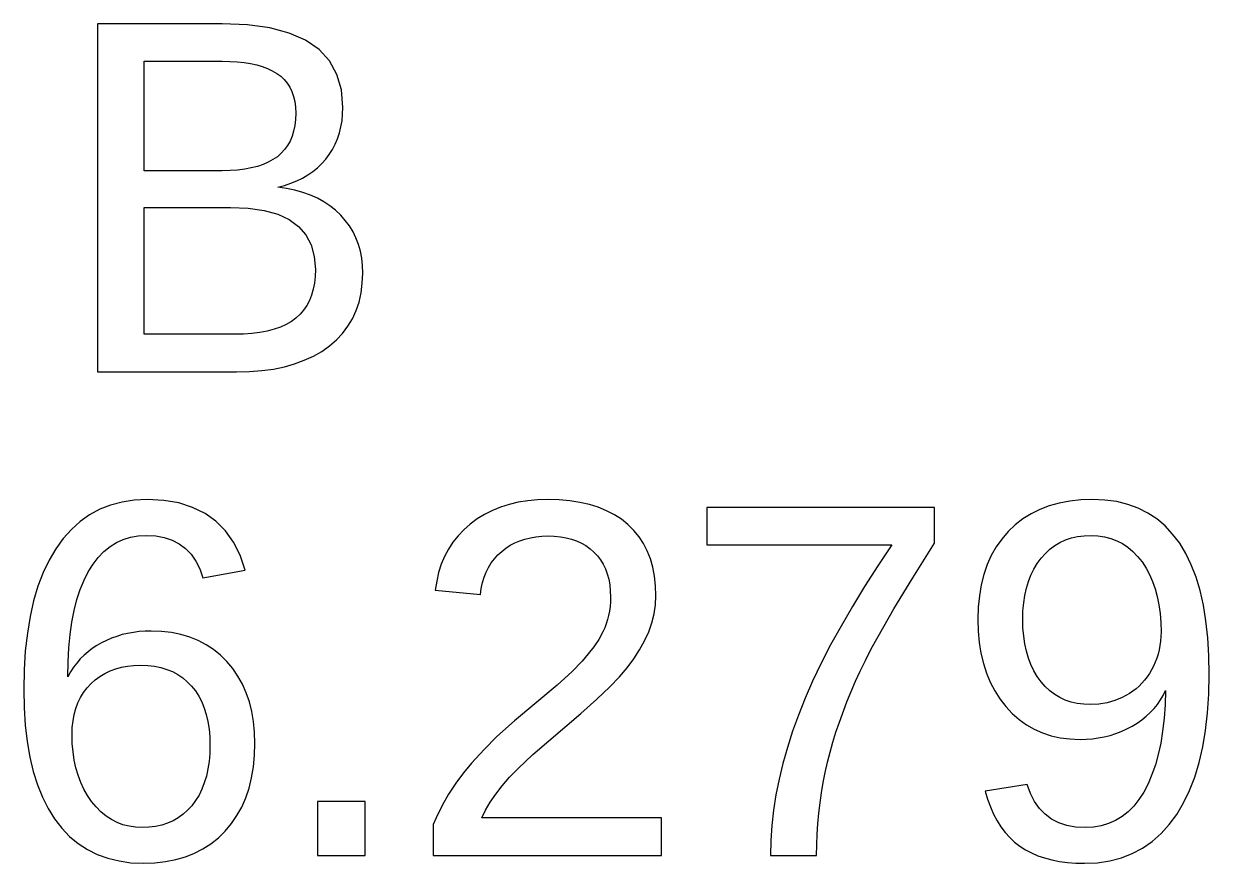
# Model space of a CAD drawing. Header units: metres. Extents: x -61 to 817, y 39 to 684.
# Drawn here: x 323.12 to 332.92, y 119.43 to 126.38 of the extents above; entities that cross this region are included whole.
import ezdxf

# ---------------------------------------------------------------- set-up
doc = ezdxf.new("R2010")
doc.units = ezdxf.units.M

msp = doc.modelspace()

# ---------------------------------------------------------------- linework, layer by layer
for p, q in [((324.756, 126.375), (323.724, 126.375)), ((323.724, 126.375), (323.724, 123.495)), ((324.966, 126.367), (324.756, 126.375)), ((325.151, 126.341), (324.966, 126.367)), ((325.311, 126.298), (325.151, 126.341)), ((325.447, 126.238), (325.311, 126.298)), ((325.558, 126.161), (325.447, 126.238)), ((325.644, 126.067), (325.558, 126.161)), ((324.112, 125.159), (324.112, 126.064)), ((324.112, 126.064), (324.756, 126.064)), ((324.756, 126.064), (324.82, 126.063)), ((324.82, 126.063), (324.881, 126.06)), ((324.881, 126.06), (324.938, 126.053)), ((324.938, 126.053), (324.991, 126.045)), ((324.991, 126.045), (325.042, 126.034)), ((325.042, 126.034), (325.088, 126.02)), ((325.088, 126.02), (325.132, 126.004)), ((325.706, 125.956), (325.644, 126.067)), ((325.132, 126.004), (325.171, 125.985)), ((325.171, 125.985), (325.208, 125.964)), ((325.208, 125.964), (325.241, 125.941)), ((325.241, 125.941), (325.27, 125.914)), ((325.743, 125.827), (325.706, 125.956)), ((325.27, 125.914), (325.295, 125.884)), ((325.295, 125.884), (325.316, 125.85)), ((325.316, 125.85), (325.334, 125.814)), ((325.755, 125.681), (325.743, 125.827)), ((325.334, 125.814), (325.347, 125.774)), ((325.347, 125.774), (325.357, 125.731)), ((325.357, 125.731), (325.363, 125.684)), ((325.363, 125.684), (325.365, 125.634)), ((325.365, 125.634), (325.363, 125.582)), ((325.753, 125.626), (325.755, 125.681)), ((325.357, 125.533), (325.348, 125.487)), ((325.363, 125.582), (325.357, 125.533)), ((325.739, 125.521), (325.748, 125.573)), ((325.748, 125.573), (325.753, 125.626)), ((325.335, 125.444), (325.318, 125.404)), ((325.348, 125.487), (325.335, 125.444)), ((325.711, 125.424), (325.727, 125.472)), ((325.727, 125.472), (325.739, 125.521)), ((325.273, 125.334), (325.245, 125.303)), ((325.297, 125.367), (325.273, 125.334)), ((325.318, 125.404), (325.297, 125.367)), ((325.643, 125.294), (325.67, 125.335)), ((325.67, 125.335), (325.692, 125.379)), ((325.692, 125.379), (325.711, 125.424)), ((325.177, 125.251), (325.138, 125.23)), ((325.213, 125.275), (325.177, 125.251)), ((325.245, 125.303), (325.213, 125.275)), ((325.581, 125.218), (325.614, 125.254)), ((325.614, 125.254), (325.643, 125.294)), ((324.756, 125.159), (324.112, 125.159)), ((324.822, 125.161), (324.756, 125.159)), ((324.884, 125.165), (324.822, 125.161)), ((324.943, 125.172), (324.884, 125.165)), ((324.997, 125.182), (324.943, 125.172)), ((325.048, 125.195), (324.997, 125.182)), ((325.095, 125.211), (325.048, 125.195)), ((325.138, 125.23), (325.095, 125.211)), ((325.466, 125.124), (325.507, 125.152)), ((325.507, 125.152), (325.545, 125.184)), ((325.545, 125.184), (325.581, 125.218)), ((325.272, 125.038), (325.324, 125.055)), ((325.324, 125.055), (325.374, 125.075)), ((325.374, 125.075), (325.421, 125.098)), ((325.421, 125.098), (325.466, 125.124)), ((325.216, 125.023), (325.272, 125.038)), ((325.289, 125.013), (325.216, 125.023)), ((325.358, 124.998), (325.289, 125.013)), ((325.424, 124.979), (325.358, 124.998)), ((325.486, 124.957), (325.424, 124.979)), ((325.544, 124.932), (325.486, 124.957)), ((324.112, 123.806), (324.112, 124.856)), ((324.112, 124.856), (324.826, 124.856)), ((324.826, 124.856), (324.973, 124.85)), ((324.973, 124.85), (325.103, 124.831)), ((325.598, 124.902), (325.544, 124.932)), ((325.648, 124.869), (325.598, 124.902)), ((325.694, 124.832), (325.648, 124.869)), ((325.103, 124.831), (325.216, 124.799)), ((325.216, 124.799), (325.311, 124.755)), ((325.311, 124.755), (325.389, 124.698)), ((325.737, 124.791), (325.694, 124.832)), ((325.775, 124.748), (325.737, 124.791)), ((325.809, 124.702), (325.775, 124.748)), ((325.389, 124.698), (325.45, 124.628)), ((325.839, 124.654), (325.809, 124.702)), ((325.863, 124.603), (325.839, 124.654)), ((325.45, 124.628), (325.493, 124.545)), ((325.884, 124.549), (325.863, 124.603)), ((325.9, 124.494), (325.884, 124.549)), ((325.493, 124.545), (325.519, 124.45)), ((325.911, 124.435), (325.9, 124.494)), ((325.519, 124.45), (325.528, 124.341)), ((325.918, 124.375), (325.911, 124.435)), ((325.92, 124.311), (325.918, 124.375)), ((325.526, 124.284), (325.52, 124.23)), ((325.528, 124.341), (325.526, 124.284)), ((325.916, 124.228), (325.92, 124.311)), ((325.51, 124.179), (325.496, 124.131)), ((325.52, 124.23), (325.51, 124.179)), ((325.906, 124.148), (325.916, 124.228)), ((325.478, 124.086), (325.456, 124.045)), ((325.496, 124.131), (325.478, 124.086)), ((325.865, 124.002), (325.889, 124.073)), ((325.889, 124.073), (325.906, 124.148)), ((325.401, 123.972), (325.367, 123.94)), ((325.43, 124.007), (325.401, 123.972)), ((325.456, 124.045), (325.43, 124.007)), ((325.835, 123.935), (325.865, 124.002)), ((325.239, 123.866), (325.187, 123.848)), ((325.286, 123.888), (325.239, 123.866)), ((325.329, 123.912), (325.286, 123.888)), ((325.367, 123.94), (325.329, 123.912)), ((325.753, 123.814), (325.797, 123.873)), ((325.797, 123.873), (325.835, 123.935)), ((324.856, 123.806), (324.112, 123.806)), ((324.932, 123.808), (324.856, 123.806)), ((325.002, 123.813), (324.932, 123.808)), ((325.069, 123.821), (325.002, 123.813)), ((325.13, 123.833), (325.069, 123.821)), ((325.187, 123.848), (325.13, 123.833)), ((325.702, 123.76), (325.753, 123.814)), ((325.58, 123.665), (325.644, 123.71)), ((325.644, 123.71), (325.702, 123.76)), ((325.356, 123.562), (325.436, 123.591)), ((325.436, 123.591), (325.511, 123.626)), ((325.511, 123.626), (325.58, 123.665)), ((323.724, 123.495), (324.876, 123.495)), ((324.876, 123.495), (324.983, 123.498)), ((324.983, 123.498), (325.084, 123.506)), ((325.084, 123.506), (325.18, 123.519)), ((325.18, 123.519), (325.271, 123.538)), ((325.271, 123.538), (325.356, 123.562)), ((323.834, 122.394), (323.744, 122.359)), ((323.929, 122.419), (323.834, 122.394)), ((324.029, 122.434), (323.929, 122.419)), ((324.135, 122.439), (324.029, 122.434)), ((324.273, 122.432), (324.135, 122.439)), ((324.399, 122.411), (324.273, 122.432)), ((324.512, 122.375), (324.399, 122.411)), ((327.131, 122.399), (327.059, 122.377)), ((327.206, 122.417), (327.131, 122.399)), ((327.284, 122.429), (327.206, 122.417)), ((327.366, 122.437), (327.284, 122.429)), ((327.451, 122.439), (327.366, 122.437)), ((327.544, 122.437), (327.451, 122.439)), ((327.633, 122.429), (327.544, 122.437)), ((327.716, 122.416), (327.633, 122.429)), ((327.795, 122.399), (327.716, 122.416)), ((327.868, 122.376), (327.795, 122.399)), ((331.68, 122.41), (331.598, 122.387)), ((331.768, 122.426), (331.68, 122.41)), ((331.86, 122.436), (331.768, 122.426)), ((331.957, 122.439), (331.86, 122.436)), ((332.059, 122.435), (331.957, 122.439)), ((332.156, 122.422), (332.059, 122.435)), ((332.248, 122.399), (332.156, 122.422)), ((332.333, 122.368), (332.248, 122.399)), ((323.66, 122.314), (323.582, 122.259)), ((323.744, 122.359), (323.66, 122.314)), ((324.615, 122.324), (324.512, 122.375)), ((324.705, 122.26), (324.615, 122.324)), ((326.927, 122.317), (326.866, 122.279)), ((326.992, 122.349), (326.927, 122.317)), ((327.059, 122.377), (326.992, 122.349)), ((327.937, 122.347), (327.868, 122.376)), ((328.001, 122.314), (327.937, 122.347)), ((328.059, 122.276), (328.001, 122.314)), ((330.65, 122.375), (328.766, 122.375)), ((328.766, 122.375), (328.766, 122.064)), ((330.65, 122.078), (330.65, 122.375)), ((331.448, 122.322), (331.38, 122.279)), ((331.52, 122.358), (331.448, 122.322)), ((331.598, 122.387), (331.52, 122.358)), ((332.413, 122.328), (332.333, 122.368)), ((332.488, 122.279), (332.413, 122.328)), ((323.582, 122.259), (323.509, 122.193)), ((324.783, 122.18), (324.705, 122.26)), ((326.809, 122.236), (326.756, 122.19)), ((326.866, 122.279), (326.809, 122.236)), ((328.113, 122.232), (328.059, 122.276)), ((328.162, 122.184), (328.113, 122.232)), ((331.317, 122.23), (331.259, 122.174)), ((331.38, 122.279), (331.317, 122.23)), ((332.556, 122.221), (332.488, 122.279)), ((332.619, 122.154), (332.556, 122.221)), ((323.442, 122.118), (323.38, 122.032)), ((323.509, 122.193), (323.442, 122.118)), ((323.882, 122.083), (323.939, 122.109)), ((323.939, 122.109), (323.999, 122.128)), ((323.999, 122.128), (324.063, 122.139)), ((324.063, 122.139), (324.13, 122.142)), ((324.13, 122.142), (324.207, 122.138)), ((324.207, 122.138), (324.278, 122.125)), ((324.278, 122.125), (324.343, 122.104)), ((324.343, 122.104), (324.401, 122.074)), ((324.85, 122.087), (324.783, 122.18)), ((326.708, 122.139), (326.666, 122.086)), ((326.756, 122.19), (326.708, 122.139)), ((327.178, 122.082), (327.219, 122.099)), ((327.219, 122.099), (327.261, 122.113)), ((327.261, 122.113), (327.306, 122.124)), ((327.306, 122.124), (327.352, 122.132)), ((327.352, 122.132), (327.401, 122.137)), ((327.401, 122.137), (327.451, 122.138)), ((327.451, 122.138), (327.504, 122.137)), ((327.504, 122.137), (327.554, 122.132)), ((327.554, 122.132), (327.602, 122.124)), ((327.602, 122.124), (327.647, 122.112)), ((327.647, 122.112), (327.689, 122.097)), ((328.205, 122.132), (328.162, 122.184)), ((328.242, 122.075), (328.205, 122.132)), ((331.206, 122.113), (331.159, 122.047)), ((331.259, 122.174), (331.206, 122.113)), ((331.687, 122.084), (331.733, 122.105)), ((331.733, 122.105), (331.781, 122.122)), ((331.781, 122.122), (331.833, 122.133)), ((331.833, 122.133), (331.887, 122.14)), ((331.887, 122.14), (331.944, 122.142)), ((331.944, 122.142), (332.001, 122.14)), ((332.001, 122.14), (332.056, 122.132)), ((332.056, 122.132), (332.108, 122.118)), ((332.108, 122.118), (332.158, 122.099)), ((332.158, 122.099), (332.205, 122.075)), ((332.677, 122.078), (332.619, 122.154)), ((323.38, 122.032), (323.325, 121.938)), ((323.732, 121.961), (323.779, 122.009)), ((323.779, 122.009), (323.829, 122.05)), ((323.829, 122.05), (323.882, 122.083)), ((324.401, 122.074), (324.453, 122.035)), ((324.453, 122.035), (324.499, 121.987)), ((324.905, 121.979), (324.85, 122.087)), ((326.628, 122.028), (326.596, 121.968)), ((326.666, 122.086), (326.628, 122.028)), ((327.037, 121.982), (327.069, 122.011)), ((327.069, 122.011), (327.103, 122.038)), ((327.103, 122.038), (327.14, 122.062)), ((327.14, 122.062), (327.178, 122.082)), ((327.689, 122.097), (327.729, 122.079)), ((327.729, 122.079), (327.766, 122.058)), ((327.766, 122.058), (327.8, 122.033)), ((327.8, 122.033), (327.832, 122.005)), ((327.832, 122.005), (327.861, 121.975)), ((328.273, 122.014), (328.242, 122.075)), ((328.299, 121.948), (328.273, 122.014)), ((328.766, 122.064), (330.297, 122.064)), ((330.297, 122.064), (330.18, 121.89)), ((330.469, 121.793), (330.65, 122.078)), ((331.159, 122.047), (331.119, 121.976)), ((331.566, 121.994), (331.603, 122.029)), ((331.603, 122.029), (331.644, 122.059)), ((331.644, 122.059), (331.687, 122.084)), ((332.205, 122.075), (332.249, 122.045)), ((332.249, 122.045), (332.29, 122.01)), ((332.29, 122.01), (332.329, 121.969)), ((332.728, 121.994), (332.677, 122.078)), ((323.325, 121.938), (323.276, 121.835)), ((323.649, 121.842), (323.689, 121.905)), ((323.689, 121.905), (323.732, 121.961)), ((324.499, 121.987), (324.538, 121.931)), ((324.538, 121.931), (324.571, 121.867)), ((324.948, 121.856), (324.905, 121.979)), ((326.569, 121.904), (326.547, 121.836)), ((326.596, 121.968), (326.569, 121.904)), ((326.96, 121.878), (326.983, 121.915)), ((326.983, 121.915), (327.009, 121.95)), ((327.009, 121.95), (327.037, 121.982)), ((327.861, 121.975), (327.886, 121.941)), ((327.886, 121.941), (327.908, 121.905)), ((327.908, 121.905), (327.927, 121.866)), ((328.319, 121.879), (328.299, 121.948)), ((331.119, 121.976), (331.085, 121.901)), ((331.471, 121.865), (331.499, 121.911)), ((331.499, 121.911), (331.531, 121.954)), ((331.531, 121.954), (331.566, 121.994)), ((332.329, 121.969), (332.366, 121.923)), ((332.366, 121.923), (332.399, 121.873)), ((332.773, 121.9), (332.728, 121.994)), ((323.276, 121.835), (323.233, 121.723)), ((323.614, 121.773), (323.649, 121.842)), ((324.571, 121.867), (324.598, 121.793)), ((324.598, 121.793), (324.948, 121.856)), ((326.547, 121.836), (326.531, 121.765)), ((326.924, 121.797), (326.941, 121.839)), ((326.941, 121.839), (326.96, 121.878)), ((327.927, 121.866), (327.942, 121.824)), ((327.942, 121.824), (327.954, 121.78)), ((328.334, 121.805), (328.319, 121.879)), ((328.342, 121.726), (328.334, 121.805)), ((330.18, 121.89), (330.071, 121.72)), ((331.057, 121.82), (331.035, 121.734)), ((331.085, 121.901), (331.057, 121.82)), ((331.426, 121.762), (331.447, 121.815)), ((331.447, 121.815), (331.471, 121.865)), ((332.399, 121.873), (332.428, 121.819)), ((332.428, 121.819), (332.453, 121.762)), ((332.813, 121.797), (332.773, 121.9)), ((323.233, 121.723), (323.197, 121.602)), ((323.582, 121.696), (323.614, 121.773)), ((326.531, 121.765), (326.519, 121.69)), ((326.893, 121.655), (326.9, 121.705)), ((326.9, 121.705), (326.911, 121.752)), ((326.911, 121.752), (326.924, 121.797)), ((327.954, 121.78), (327.962, 121.733)), ((327.962, 121.733), (327.967, 121.684)), ((328.345, 121.643), (328.342, 121.726)), ((330.071, 121.72), (329.97, 121.554)), ((330.313, 121.536), (330.469, 121.793)), ((331.035, 121.734), (331.02, 121.644)), ((331.396, 121.646), (331.409, 121.706)), ((331.409, 121.706), (331.426, 121.762)), ((332.453, 121.762), (332.474, 121.701)), ((332.846, 121.686), (332.813, 121.797)), ((323.532, 121.523), (323.555, 121.613)), ((323.555, 121.613), (323.582, 121.696)), ((326.519, 121.69), (326.893, 121.655)), ((327.967, 121.684), (327.969, 121.631)), ((327.969, 121.631), (327.968, 121.593)), ((328.341, 121.568), (328.345, 121.643)), ((331.02, 121.644), (331.011, 121.549)), ((331.387, 121.584), (331.396, 121.646)), ((332.474, 121.701), (332.492, 121.637)), ((332.492, 121.637), (332.505, 121.569)), ((332.873, 121.565), (332.846, 121.686)), ((323.197, 121.602), (323.168, 121.472)), ((323.513, 121.426), (323.532, 121.523)), ((327.96, 121.517), (327.953, 121.481)), ((327.965, 121.555), (327.96, 121.517)), ((327.968, 121.593), (327.965, 121.555)), ((328.33, 121.494), (328.341, 121.568)), ((329.97, 121.554), (329.876, 121.393)), ((330.182, 121.308), (330.313, 121.536)), ((331.011, 121.549), (331.008, 121.448)), ((331.38, 121.448), (331.381, 121.518)), ((331.381, 121.518), (331.387, 121.584)), ((332.505, 121.569), (332.515, 121.498)), ((332.894, 121.436), (332.873, 121.565)), ((323.168, 121.472), (323.145, 121.334)), ((323.498, 121.323), (323.513, 121.426)), ((327.934, 121.411), (327.921, 121.378)), ((327.944, 121.446), (327.934, 121.411)), ((327.953, 121.481), (327.944, 121.446)), ((328.285, 121.345), (328.311, 121.419)), ((328.311, 121.419), (328.33, 121.494)), ((331.008, 121.448), (331.01, 121.351)), ((331.381, 121.378), (331.38, 121.448)), ((332.515, 121.498), (332.521, 121.423)), ((332.521, 121.423), (332.523, 121.344)), ((332.91, 121.297), (332.894, 121.436)), ((323.145, 121.334), (323.128, 121.187)), ((323.488, 121.214), (323.498, 121.323)), ((323.929, 121.322), (323.884, 121.308)), ((323.974, 121.332), (323.929, 121.322)), ((324.022, 121.341), (323.974, 121.332)), ((324.07, 121.347), (324.022, 121.341)), ((324.119, 121.35), (324.07, 121.347)), ((324.17, 121.351), (324.119, 121.35)), ((324.256, 121.348), (324.17, 121.351)), ((324.337, 121.339), (324.256, 121.348)), ((324.415, 121.323), (324.337, 121.339)), ((324.488, 121.302), (324.415, 121.323)), ((327.906, 121.345), (327.871, 121.283)), ((327.921, 121.378), (327.906, 121.345)), ((328.251, 121.27), (328.285, 121.345)), ((329.876, 121.393), (329.79, 121.237)), ((331.01, 121.351), (331.019, 121.258)), ((331.387, 121.31), (331.381, 121.378)), ((332.523, 121.344), (332.519, 121.268)), ((323.719, 121.232), (323.682, 121.207)), ((323.758, 121.254), (323.719, 121.232)), ((323.799, 121.275), (323.758, 121.254)), ((323.841, 121.293), (323.799, 121.275)), ((323.884, 121.308), (323.841, 121.293)), ((324.558, 121.274), (324.488, 121.302)), ((324.623, 121.239), (324.558, 121.274)), ((324.685, 121.199), (324.623, 121.239)), ((327.83, 121.221), (327.785, 121.162)), ((327.871, 121.283), (327.83, 121.221)), ((328.21, 121.196), (328.251, 121.27)), ((329.79, 121.237), (329.712, 121.085)), ((330.126, 121.205), (330.182, 121.308)), ((331.019, 121.258), (331.033, 121.169)), ((331.396, 121.246), (331.387, 121.31)), ((331.409, 121.186), (331.396, 121.246)), ((332.514, 121.231), (332.507, 121.196)), ((332.519, 121.268), (332.514, 121.231)), ((332.919, 121.15), (332.91, 121.297)), ((323.128, 121.187), (323.119, 121.032)), ((323.482, 121.097), (323.488, 121.214)), ((323.583, 121.121), (323.554, 121.087)), ((323.614, 121.152), (323.583, 121.121)), ((323.647, 121.181), (323.614, 121.152)), ((323.682, 121.207), (323.647, 121.181)), ((324.742, 121.152), (324.685, 121.199)), ((324.795, 121.099), (324.742, 121.152)), ((327.785, 121.162), (327.735, 121.103)), ((328.106, 121.048), (328.162, 121.122)), ((328.162, 121.122), (328.21, 121.196)), ((330.077, 121.109), (330.126, 121.205)), ((331.033, 121.169), (331.053, 121.084)), ((331.426, 121.128), (331.409, 121.186)), ((331.447, 121.074), (331.426, 121.128)), ((332.488, 121.127), (332.475, 121.094)), ((332.499, 121.161), (332.488, 121.127)), ((332.507, 121.196), (332.499, 121.161)), ((332.922, 120.993), (332.919, 121.15)), ((323.119, 121.032), (323.115, 120.867)), ((323.479, 120.974), (323.482, 121.097)), ((323.527, 121.052), (323.502, 121.014)), ((323.554, 121.087), (323.527, 121.052)), ((323.787, 121.001), (323.83, 121.022)), ((323.83, 121.022), (323.876, 121.039)), ((323.876, 121.039), (323.924, 121.052)), ((323.924, 121.052), (323.974, 121.062)), ((323.974, 121.062), (324.027, 121.068)), ((324.027, 121.068), (324.082, 121.069)), ((324.082, 121.069), (324.141, 121.067)), ((324.141, 121.067), (324.197, 121.061)), ((324.197, 121.061), (324.249, 121.05)), ((324.249, 121.05), (324.299, 121.035)), ((324.299, 121.035), (324.346, 121.016)), ((324.844, 121.042), (324.795, 121.099)), ((324.887, 120.979), (324.844, 121.042)), ((327.735, 121.103), (327.651, 121.017)), ((328.043, 120.973), (328.106, 121.048)), ((329.712, 121.085), (329.641, 120.938)), ((329.995, 120.936), (330.034, 121.02)), ((330.034, 121.02), (330.077, 121.109)), ((331.053, 121.084), (331.079, 121.004)), ((331.471, 121.024), (331.447, 121.074)), ((331.499, 120.976), (331.471, 121.024)), ((332.461, 121.062), (332.427, 121.001)), ((332.475, 121.094), (332.461, 121.062)), ((323.502, 121.014), (323.479, 120.974)), ((323.671, 120.916), (323.707, 120.949)), ((323.707, 120.949), (323.746, 120.977)), ((323.746, 120.977), (323.787, 121.001)), ((324.346, 121.016), (324.39, 120.993)), ((324.39, 120.993), (324.43, 120.965)), ((324.43, 120.965), (324.468, 120.933)), ((324.468, 120.933), (324.503, 120.896)), ((324.924, 120.913), (324.887, 120.979)), ((327.651, 121.017), (327.527, 120.904)), ((327.963, 120.89), (328.043, 120.973)), ((329.641, 120.938), (329.578, 120.796)), ((329.924, 120.767), (329.995, 120.936)), ((331.079, 121.004), (331.11, 120.928)), ((331.11, 120.928), (331.147, 120.857)), ((331.531, 120.932), (331.499, 120.976)), ((331.565, 120.893), (331.531, 120.932)), ((332.365, 120.921), (332.341, 120.897)), ((332.387, 120.946), (332.365, 120.921)), ((332.408, 120.973), (332.387, 120.946)), ((332.427, 121.001), (332.408, 120.973)), ((332.918, 120.83), (332.922, 120.993)), ((323.115, 120.867), (323.119, 120.716)), ((323.585, 120.802), (323.61, 120.843)), ((323.61, 120.843), (323.639, 120.881)), ((323.639, 120.881), (323.671, 120.916)), ((324.503, 120.896), (324.535, 120.856)), ((324.535, 120.856), (324.563, 120.813)), ((324.956, 120.842), (324.924, 120.913)), ((324.982, 120.767), (324.956, 120.842)), ((327.527, 120.904), (327.174, 120.61)), ((327.857, 120.789), (327.963, 120.89)), ((331.147, 120.857), (331.189, 120.79)), ((331.603, 120.858), (331.565, 120.893)), ((331.643, 120.827), (331.603, 120.858)), ((331.686, 120.802), (331.643, 120.827)), ((332.262, 120.836), (332.202, 120.803)), ((332.29, 120.855), (332.262, 120.836)), ((332.316, 120.875), (332.29, 120.855)), ((332.341, 120.897), (332.316, 120.875)), ((332.54, 120.82), (332.56, 120.859)), ((332.56, 120.859), (332.556, 120.741)), ((332.908, 120.676), (332.918, 120.83)), ((323.546, 120.712), (323.564, 120.758)), ((323.564, 120.758), (323.585, 120.802)), ((324.563, 120.813), (324.588, 120.766)), ((324.588, 120.766), (324.608, 120.715)), ((325.002, 120.687), (324.982, 120.767)), ((327.723, 120.669), (327.857, 120.789)), ((329.578, 120.796), (329.523, 120.657)), ((329.862, 120.599), (329.924, 120.767)), ((331.189, 120.79), (331.238, 120.727)), ((331.238, 120.727), (331.291, 120.67)), ((331.731, 120.781), (331.686, 120.802)), ((331.779, 120.764), (331.731, 120.781)), ((331.83, 120.753), (331.779, 120.764)), ((331.884, 120.746), (331.83, 120.753)), ((331.94, 120.743), (331.884, 120.746)), ((332.009, 120.747), (331.94, 120.743)), ((332.076, 120.758), (332.009, 120.747)), ((332.14, 120.777), (332.076, 120.758)), ((332.202, 120.803), (332.14, 120.777)), ((332.465, 120.711), (332.493, 120.745)), ((332.493, 120.745), (332.518, 120.782)), ((332.518, 120.782), (332.54, 120.82)), ((332.556, 120.741), (332.548, 120.63)), ((323.119, 120.716), (323.128, 120.572)), ((323.523, 120.61), (323.533, 120.662)), ((323.533, 120.662), (323.546, 120.712)), ((324.608, 120.715), (324.625, 120.661)), ((324.625, 120.661), (324.639, 120.603)), ((325.016, 120.604), (325.002, 120.687)), ((327.327, 120.331), (327.723, 120.669)), ((329.523, 120.657), (329.474, 120.523)), ((331.291, 120.67), (331.348, 120.62)), ((332.364, 120.618), (332.4, 120.647)), ((332.4, 120.647), (332.434, 120.678)), ((332.434, 120.678), (332.465, 120.711)), ((332.548, 120.63), (332.536, 120.524)), ((332.892, 120.53), (332.908, 120.676)), ((323.128, 120.572), (323.144, 120.437)), ((323.515, 120.496), (323.517, 120.555)), ((323.517, 120.555), (323.523, 120.61)), ((324.639, 120.603), (324.648, 120.541)), ((324.648, 120.541), (324.654, 120.476)), ((325.025, 120.516), (325.016, 120.604)), ((327.174, 120.61), (327.029, 120.479)), ((329.834, 120.516), (329.862, 120.599)), ((331.348, 120.62), (331.409, 120.576)), ((331.409, 120.576), (331.473, 120.539)), ((331.473, 120.539), (331.541, 120.509)), ((332.194, 120.522), (332.239, 120.542)), ((332.239, 120.542), (332.283, 120.565)), ((332.283, 120.565), (332.325, 120.591)), ((332.325, 120.591), (332.364, 120.618)), ((332.869, 120.393), (332.892, 120.53)), ((323.144, 120.437), (323.166, 120.31)), ((323.517, 120.423), (323.515, 120.496)), ((324.654, 120.476), (324.655, 120.407)), ((325.027, 120.423), (325.025, 120.516)), ((327.029, 120.479), (326.923, 120.373)), ((329.474, 120.523), (329.432, 120.389)), ((329.785, 120.349), (329.808, 120.432)), ((329.808, 120.432), (329.834, 120.516)), ((331.541, 120.509), (331.614, 120.486)), ((331.614, 120.486), (331.689, 120.469)), ((331.689, 120.469), (331.769, 120.459)), ((331.769, 120.459), (331.853, 120.455)), ((331.853, 120.455), (331.904, 120.457)), ((331.904, 120.457), (331.955, 120.461)), ((331.955, 120.461), (332.004, 120.468)), ((332.004, 120.468), (332.053, 120.477)), ((332.053, 120.477), (332.101, 120.489)), ((332.101, 120.489), (332.148, 120.504)), ((332.148, 120.504), (332.194, 120.522)), ((332.536, 120.524), (332.52, 120.425)), ((323.523, 120.352), (323.517, 120.423)), ((323.533, 120.285), (323.523, 120.352)), ((324.654, 120.338), (324.648, 120.273)), ((324.655, 120.407), (324.654, 120.338)), ((325.024, 120.324), (325.027, 120.423)), ((326.923, 120.373), (326.82, 120.259)), ((329.432, 120.389), (329.395, 120.257)), ((329.764, 120.266), (329.785, 120.349)), ((332.52, 120.425), (332.5, 120.331)), ((332.839, 120.264), (332.869, 120.393)), ((323.166, 120.31), (323.194, 120.191)), ((323.547, 120.22), (323.533, 120.285)), ((324.648, 120.273), (324.639, 120.211)), ((325.015, 120.229), (325.024, 120.324)), ((326.82, 120.259), (326.753, 120.178)), ((327.204, 120.215), (327.327, 120.331)), ((329.395, 120.257), (329.363, 120.127)), ((329.745, 120.183), (329.764, 120.266)), ((332.476, 120.244), (332.448, 120.164)), ((332.5, 120.331), (332.476, 120.244)), ((332.802, 120.144), (332.839, 120.264)), ((323.194, 120.191), (323.229, 120.08)), ((323.565, 120.159), (323.547, 120.22)), ((323.587, 120.1), (323.565, 120.159)), ((324.626, 120.152), (324.609, 120.096)), ((324.639, 120.211), (324.626, 120.152)), ((324.979, 120.053), (325, 120.138)), ((325, 120.138), (325.015, 120.229)), ((326.753, 120.178), (326.69, 120.094)), ((327.073, 120.072), (327.134, 120.142)), ((327.134, 120.142), (327.204, 120.215)), ((329.728, 120.1), (329.745, 120.183)), ((332.448, 120.164), (332.416, 120.089)), ((332.759, 120.033), (332.802, 120.144)), ((323.229, 120.08), (323.27, 119.978)), ((323.613, 120.044), (323.587, 120.1)), ((323.643, 119.992), (323.613, 120.044)), ((324.589, 120.044), (324.565, 119.995)), ((324.609, 120.096), (324.589, 120.044)), ((324.952, 119.972), (324.979, 120.053)), ((326.69, 120.094), (326.63, 120.004)), ((327.019, 120.004), (327.073, 120.072)), ((329.363, 120.127), (329.337, 119.998)), ((329.714, 120.015), (329.728, 120.1)), ((331.416, 120.083), (331.067, 120.028)), ((331.443, 120.009), (331.416, 120.083)), ((332.416, 120.089), (332.38, 120.02)), ((323.27, 119.978), (323.317, 119.884)), ((323.677, 119.942), (323.643, 119.992)), ((323.715, 119.897), (323.677, 119.942)), ((324.537, 119.95), (324.505, 119.907)), ((324.565, 119.995), (324.537, 119.95)), ((324.919, 119.896), (324.952, 119.972)), ((325.94, 119.943), (325.544, 119.943)), ((325.544, 119.943), (325.544, 119.495)), ((325.94, 119.495), (325.94, 119.943)), ((326.63, 120.004), (326.576, 119.908)), ((326.973, 119.937), (327.019, 120.004)), ((329.337, 119.998), (329.318, 119.87)), ((329.702, 119.93), (329.714, 120.015)), ((331.067, 120.028), (331.087, 119.961)), ((331.087, 119.961), (331.111, 119.897)), ((331.477, 119.942), (331.443, 120.009)), ((331.517, 119.885), (331.477, 119.942)), ((332.34, 119.959), (332.297, 119.904)), ((332.38, 120.02), (332.34, 119.959)), ((332.71, 119.93), (332.759, 120.033)), ((323.317, 119.884), (323.37, 119.798)), ((323.754, 119.857), (323.715, 119.897)), ((323.796, 119.822), (323.754, 119.857)), ((324.471, 119.869), (324.434, 119.836)), ((324.505, 119.907), (324.471, 119.869)), ((324.879, 119.825), (324.919, 119.896)), ((326.576, 119.908), (326.526, 119.806)), ((326.904, 119.806), (326.935, 119.871)), ((326.935, 119.871), (326.973, 119.937)), ((329.318, 119.87), (329.303, 119.744)), ((329.684, 119.758), (329.692, 119.845)), ((329.692, 119.845), (329.702, 119.93)), ((331.111, 119.897), (331.137, 119.838)), ((331.564, 119.837), (331.517, 119.885)), ((332.25, 119.857), (332.2, 119.817)), ((332.297, 119.904), (332.25, 119.857)), ((332.654, 119.835), (332.71, 119.93)), ((323.37, 119.798), (323.43, 119.721)), ((323.84, 119.793), (323.796, 119.822)), ((323.887, 119.769), (323.84, 119.793)), ((323.935, 119.75), (323.887, 119.769)), ((323.986, 119.737), (323.935, 119.75)), ((324.257, 119.747), (324.205, 119.735)), ((324.305, 119.762), (324.257, 119.747)), ((324.351, 119.782), (324.305, 119.762)), ((324.394, 119.807), (324.351, 119.782)), ((324.434, 119.836), (324.394, 119.807)), ((324.782, 119.697), (324.834, 119.759)), ((324.834, 119.759), (324.879, 119.825)), ((326.526, 119.806), (326.502, 119.753)), ((326.502, 119.753), (326.502, 119.495)), ((328.39, 119.806), (326.904, 119.806)), ((328.39, 119.495), (328.39, 119.806)), ((329.303, 119.744), (329.295, 119.619)), ((329.678, 119.671), (329.684, 119.758)), ((331.137, 119.838), (331.166, 119.783)), ((331.166, 119.783), (331.198, 119.732)), ((331.618, 119.797), (331.564, 119.837)), ((331.677, 119.766), (331.618, 119.797)), ((331.744, 119.744), (331.677, 119.766)), ((331.816, 119.731), (331.744, 119.744)), ((332.089, 119.759), (332.028, 119.741)), ((332.146, 119.785), (332.089, 119.759)), ((332.2, 119.817), (332.146, 119.785)), ((332.523, 119.676), (332.591, 119.751)), ((332.591, 119.751), (332.654, 119.835)), ((323.43, 119.721), (323.495, 119.653)), ((323.495, 119.653), (323.566, 119.595)), ((324.039, 119.729), (323.986, 119.737)), ((324.094, 119.726), (324.039, 119.729)), ((324.151, 119.729), (324.094, 119.726)), ((324.205, 119.735), (324.151, 119.729)), ((324.726, 119.642), (324.782, 119.697)), ((329.675, 119.584), (329.678, 119.671)), ((331.198, 119.732), (331.233, 119.686)), ((331.233, 119.686), (331.271, 119.644)), ((331.896, 119.726), (331.816, 119.731)), ((331.963, 119.73), (331.896, 119.726)), ((332.028, 119.741), (331.963, 119.73)), ((332.45, 119.611), (332.523, 119.676)), ((323.566, 119.595), (323.642, 119.545)), ((324.528, 119.514), (324.598, 119.55)), ((324.598, 119.55), (324.664, 119.592)), ((324.664, 119.592), (324.726, 119.642)), ((329.295, 119.619), (329.292, 119.495)), ((329.674, 119.495), (329.675, 119.584)), ((331.271, 119.644), (331.311, 119.606)), ((331.311, 119.606), (331.355, 119.572)), ((331.355, 119.572), (331.401, 119.543)), ((332.285, 119.511), (332.37, 119.556)), ((332.37, 119.556), (332.45, 119.611)), ((323.642, 119.545), (323.723, 119.504)), ((323.723, 119.504), (323.811, 119.472)), ((323.811, 119.472), (323.904, 119.45)), ((323.904, 119.45), (324.002, 119.436)), ((324.289, 119.445), (324.373, 119.461)), ((324.373, 119.461), (324.453, 119.484)), ((324.453, 119.484), (324.528, 119.514)), ((325.544, 119.495), (325.94, 119.495)), ((326.502, 119.495), (328.39, 119.495)), ((329.292, 119.495), (329.674, 119.495)), ((331.401, 119.543), (331.451, 119.517)), ((331.451, 119.517), (331.504, 119.494)), ((331.504, 119.494), (331.56, 119.475)), ((331.56, 119.475), (331.619, 119.459)), ((331.619, 119.459), (331.682, 119.447)), ((331.997, 119.436), (332.099, 119.451)), ((332.099, 119.451), (332.195, 119.476)), ((332.195, 119.476), (332.285, 119.511)), ((324.002, 119.436), (324.106, 119.431)), ((324.106, 119.431), (324.2, 119.435)), ((324.2, 119.435), (324.289, 119.445)), ((331.682, 119.447), (331.748, 119.438)), ((331.748, 119.438), (331.817, 119.433)), ((331.817, 119.433), (331.89, 119.431)), ((331.89, 119.431), (331.997, 119.436))]:
    msp.add_line(p, q)

doc.saveas('drawing.dxf')
